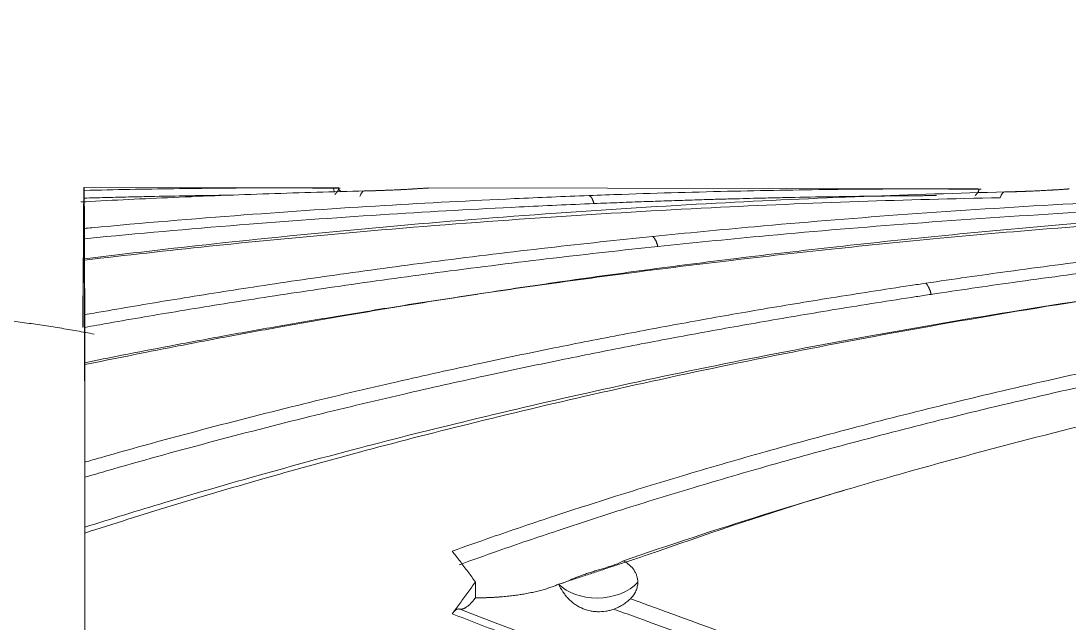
# Model space of a CAD drawing. Extents: x 16539 to 19738, y -91 to 2224.
# Drawn here: x 17703.12 to 17719.49, y 571.47 to 580.87 of the extents above; entities that cross this region are included whole.
import ezdxf

# ---------------------------------------------------------------- set-up
doc = ezdxf.new("R2010")
doc.units = 0
doc.header["$LTSCALE"] = 10
doc.header["$MEASUREMENT"] = 0
doc.layers.get('0').update_dxf_attribs({"linetype": 'CONTINUOUS'})
doc.layers.add('1', color=7, linetype='CONTINUOUS')

msp = doc.modelspace()

# ---------------------------------------------------------------- linework, layer by layer
at = {"ltscale": 0.5}
for radius, end in [(875.03, 221.60993), (890.03, 220.755974)]:
    msp.add_arc((18403.036, 1159.242), radius, 214.368521, end, dxfattribs=at)
at = {"layer": '1', "color": 7, "linetype": 'Continuous', "lineweight": 18}
for p, q in [((17707.87, 578.266), (17704.109, 578.272)), ((17717.87, 578.251), (17709.491, 578.264)), ((17710.222, 571.865), (17710.223, 572.112))]:
    msp.add_line(p, q, dxfattribs=at)
for centre, major_axis, ratio, start_param, end_param in [((17704.076, 557.272), (0.033, 21), 0.001585, 0, 0.074541), ((17704.076, 557.272), (0.033, 21), 0.001585, 6.216367, 6.283185), ((17708.22, 578.654), (0.008, -0.75), 0.34728, 5.252323, 5.35991), ((17704.076, 557.272), (0.033, 21), 0.001585, 0.146251, 0.255355), ((17704.076, 557.272), (0.033, 21), 0.001585, 6.035585, 6.136935), ((17704.076, 557.272), (-0.032, -20.25), 0.001585, 3.141593, 3.51905), ((17704.076, 557.272), (-0.032, -20.25), 0.001585, 1.570796, 3.141593), ((17704.076, 557.272), (0.033, 21), 0.001585, 0.3274, 0.438537), ((17704.076, 557.272), (0.033, 21), 0.001585, 5.844647, 5.955789), ((17704.076, 557.272), (0.033, 21), 0.001585, 5.632591, 5.763975), ((17704.076, 557.272), (0.033, 21), 0.001585, 5.445622, 5.549955)]:
    msp.add_ellipse(centre, major_axis=major_axis, ratio=ratio, start_param=start_param, end_param=end_param, dxfattribs=at)
at = {"layer": '1', "color": 7, "linetype": 'Continuous', "lineweight": 13}
for major_axis, start_param, end_param in [((0.75, 0), 3.77743, 4.710147), ((-0.75, 0), 1.568554, 2.576819)]:
    msp.add_ellipse((17712.124, 572.392), major_axis=major_axis, ratio=0.707106, start_param=start_param, end_param=end_param, dxfattribs=at)
at = {"layer": '1', "color": 7, "linetype": 'Continuous', "lineweight": 18}
for points, knots in [([(17707.87, 578.266), (17707.817, 578.267), (17707.26, 578.267), (17706.245, 578.263), (17705.046, 578.246), (17704.35, 578.231), (17704.111, 578.225)], [0, 0, 0, 0, 0.042675, 0.444396, 0.809829, 1, 1, 1, 1]), ([(17708.001, 578.266), (17708.006, 578.266), (17708.012, 578.266), (17708.022, 578.266), (17708.026, 578.266), (17708.035, 578.266), (17708.04, 578.266), (17708.048, 578.266), (17708.051, 578.266), (17708.054, 578.266)], [0, 0, 0, 0, 0.25, 0.25, 0.5, 0.5, 0.75, 0.75, 1, 1, 1, 1]), ([(17708.054, 578.266), (17708.055, 578.266), (17708.058, 578.266), (17708.061, 578.266), (17708.064, 578.265), (17708.067, 578.265), (17708.069, 578.264), (17708.072, 578.264), (17708.074, 578.263), (17708.075, 578.262), (17708.077, 578.261), (17708.079, 578.259), (17708.08, 578.258), (17708.081, 578.256), (17708.082, 578.255), (17708.082, 578.253), (17708.083, 578.251), (17708.083, 578.249), (17708.083, 578.247), (17708.083, 578.244), (17708.082, 578.242), (17708.082, 578.239), (17708.08, 578.235), (17708.078, 578.229), (17708.073, 578.22), (17708.068, 578.211), (17708.062, 578.203), (17708.057, 578.196), (17708.052, 578.191), (17708.048, 578.185), (17708.043, 578.18), (17708.038, 578.174), (17708.033, 578.169), (17708.028, 578.166), (17708.026, 578.164)], [0, 0, 0, 0, 0.022233, 0.044555, 0.066834, 0.08895, 0.110833, 0.132554, 0.154203, 0.175864, 0.197595, 0.219418, 0.241352, 0.263416, 0.285636, 0.308037, 0.330647, 0.353489, 0.376608, 0.400067, 0.423933, 0.44827, 0.473114, 0.540739, 0.607072, 0.673499, 0.741009, 0.77918, 0.81673, 0.853415, 0.889593, 0.925802, 0.962487, 1, 1, 1, 1]), ([(17708.492, 578.217), (17708.498, 578.217), (17708.51, 578.217), (17708.529, 578.217), (17708.547, 578.218), (17708.565, 578.218), (17708.584, 578.219), (17708.602, 578.219), (17708.62, 578.22), (17708.638, 578.22), (17708.655, 578.221), (17708.673, 578.222), (17708.691, 578.222), (17708.708, 578.223), (17708.725, 578.223), (17708.743, 578.224), (17708.76, 578.225), (17708.777, 578.225), (17708.794, 578.226), (17708.81, 578.227), (17708.827, 578.227), (17708.844, 578.228), (17708.86, 578.228), (17708.876, 578.229), (17708.893, 578.23), (17708.918, 578.231), (17708.952, 578.232), (17708.994, 578.234), (17709.035, 578.236), (17709.074, 578.238), (17709.112, 578.24), (17709.149, 578.242), (17709.185, 578.245), (17709.234, 578.247), (17709.292, 578.251), (17709.345, 578.254), (17709.384, 578.256), (17709.412, 578.258), (17709.431, 578.26), (17709.445, 578.261), (17709.454, 578.261), (17709.461, 578.262), (17709.468, 578.262), (17709.475, 578.263), (17709.48, 578.263), (17709.484, 578.263), (17709.487, 578.264), (17709.49, 578.264), (17709.491, 578.264), (17709.491, 578.264), (17709.491, 578.264)], [0, 0, 0, 0, 0.010715, 0.02142, 0.032117, 0.042808, 0.053495, 0.064178, 0.074861, 0.085544, 0.09623, 0.106921, 0.117618, 0.128323, 0.139037, 0.149763, 0.160503, 0.171257, 0.182029, 0.192819, 0.203629, 0.214462, 0.225318, 0.236199, 0.247108, 0.258046, 0.28784, 0.317825, 0.348051, 0.378564, 0.409411, 0.440635, 0.47228, 0.504387, 0.576021, 0.644375, 0.687656, 0.731637, 0.776474, 0.7974, 0.81817, 0.838797, 0.85929, 0.879662, 0.899924, 0.920088, 0.940165, 0.960168, 0.980109, 1, 1, 1, 1]), ([(17708.496, 578.217), (17708.502, 578.217), (17708.515, 578.217), (17708.534, 578.217), (17708.553, 578.218), (17708.572, 578.218), (17708.59, 578.219), (17708.609, 578.219), (17708.627, 578.22), (17708.645, 578.221), (17708.663, 578.221), (17708.681, 578.222), (17708.699, 578.222), (17708.737, 578.224), (17708.809, 578.226), (17708.903, 578.23), (17708.996, 578.234), (17709.069, 578.238), (17709.126, 578.241), (17709.167, 578.243), (17709.195, 578.245), (17709.211, 578.246), (17709.223, 578.247), (17709.234, 578.247), (17709.249, 578.248), (17709.268, 578.249), (17709.29, 578.251), (17709.314, 578.252), (17709.341, 578.254), (17709.37, 578.255), (17709.397, 578.257), (17709.415, 578.259), (17709.425, 578.259), (17709.43, 578.26), (17709.435, 578.26), (17709.44, 578.26), (17709.445, 578.261), (17709.451, 578.261), (17709.456, 578.261), (17709.462, 578.262), (17709.467, 578.262), (17709.472, 578.263), (17709.476, 578.263), (17709.481, 578.263), (17709.484, 578.263), (17709.487, 578.264), (17709.49, 578.264), (17709.491, 578.264), (17709.491, 578.264), (17709.491, 578.264)], [0, 0, 0, 0, 0.010963, 0.021919, 0.03287, 0.043816, 0.054757, 0.065696, 0.076631, 0.087564, 0.098496, 0.109427, 0.120358, 0.13129, 0.179942, 0.255219, 0.317881, 0.37606, 0.421253, 0.456487, 0.481764, 0.497083, 0.502442, 0.513858, 0.529064, 0.548067, 0.57087, 0.597482, 0.627907, 0.666164, 0.705712, 0.74654, 0.754771, 0.763837, 0.773737, 0.784471, 0.796041, 0.808445, 0.821684, 0.835759, 0.850668, 0.866413, 0.882993, 0.900408, 0.918657, 0.937742, 0.95766, 0.978413, 1, 1, 1, 1]), ([(17704.105, 577.803), (17704.105, 577.803), (17704.105, 577.803), (17704.105, 577.805), (17704.105, 577.813), (17704.105, 577.827), (17704.105, 577.84), (17704.105, 577.844), (17704.105, 577.854), (17704.105, 577.86), (17704.106, 577.888), (17704.106, 577.917), (17704.106, 577.968), (17704.106, 577.986), (17704.106, 578.026), (17704.106, 578.067), (17704.106, 578.113), (17704.106, 578.162), (17704.107, 578.188), (17704.107, 578.214)], [0, 0, 0, 0, 0.008706, 0.008706, 0.11885, 0.228993, 0.228993, 0.284065, 0.284065, 0.339137, 0.339137, 0.559425, 0.559425, 0.669569, 0.669569, 0.779712, 0.889856, 0.889856, 1, 1, 1, 1]), ([(17704.111, 578.225), (17704.111, 578.224), (17704.111, 578.22), (17704.111, 578.211), (17704.111, 578.208), (17704.111, 578.2), (17704.111, 578.195), (17704.112, 578.18), (17704.112, 578.168), (17704.112, 578.147), (17704.112, 578.139), (17704.112, 578.123), (17704.112, 578.114), (17704.112, 578.106)], [0, 0, 0, 0, 0.25, 0.25, 0.375, 0.375, 0.5, 0.5, 0.75, 0.75, 0.875, 0.875, 1, 1, 1, 1]), ([(17706.441, 578.151), (17706.382, 578.151), (17706.258, 578.149), (17706.086, 578.147), (17705.863, 578.144), (17705.537, 578.138), (17705.151, 578.131), (17704.764, 578.122), (17704.438, 578.114), (17704.22, 578.108), (17704.112, 578.106)], [0, 0, 0, 0, 0.075655, 0.159699, 0.22183, 0.361879, 0.579851, 0.719913, 0.859964, 1, 1, 1, 1]), ([(17704.112, 578.106), (17704.112, 578.063), (17704.112, 578.025), (17704.112, 577.973), (17704.112, 577.957), (17704.112, 577.934), (17704.112, 577.927), (17704.112, 577.913), (17704.112, 577.906), (17704.112, 577.874), (17704.112, 577.854), (17704.112, 577.834), (17704.112, 577.83), (17704.112, 577.826), (17704.112, 577.824), (17704.112, 577.823)], [0, 0, 0, 0, 0.298219, 0.298219, 0.447328, 0.447328, 0.521882, 0.521882, 0.596437, 0.596437, 0.894656, 0.894656, 0.96921, 0.96921, 1, 1, 1, 1]), ([(17704.114, 578.048), (17704.576, 578.073), (17705.536, 578.119), (17706.997, 578.176), (17707.996, 578.205), (17708.496, 578.217)], [0, 0, 0, 0, 0.316344, 0.657523, 1, 1, 1, 1]), ([(17711.994, 578.145), (17711.606, 578.131), (17710.54, 578.086), (17708.744, 577.992), (17706.543, 577.843), (17704.983, 577.713), (17704.154, 577.635), (17704.116, 577.632)], [0, 0, 0, 0, 0.147638, 0.405149, 0.683568, 0.985724, 1, 1, 1, 1]), ([(17704.118, 577.157), (17704.793, 577.24), (17706.365, 577.422), (17708.819, 577.665), (17711.432, 577.874), (17713.917, 578.028), (17716.255, 578.136), (17717.76, 578.183), (17718.496, 578.201)], [0, 0, 0, 0, 0.14126, 0.328827, 0.512763, 0.686577, 0.84676, 1, 1, 1, 1]), ([(17704.118, 577.137), (17704.766, 577.213), (17706.311, 577.385), (17708.739, 577.615), (17711.353, 577.813), (17713.838, 577.958), (17716.177, 578.056), (17717.681, 578.097), (17718.417, 578.112)], [0, 0, 0, 0, 0.13637, 0.325005, 0.509989, 0.684792, 0.845888, 1, 1, 1, 1]), ([(17704.121, 575.505), (17704.343, 575.551), (17704.812, 575.646), (17705.551, 575.792), (17706.359, 575.946), (17707.235, 576.106), (17708.187, 576.273), (17709.222, 576.445), (17710.347, 576.623), (17711.571, 576.804), (17712.9, 576.988), (17714.342, 577.172), (17715.907, 577.353), (17717.604, 577.531), (17719.447, 577.7), (17721.451, 577.857), (17723.636, 577.997), (17726.005, 578.112), (17727.647, 578.165), (17728.496, 578.185)], [0, 0, 0, 0, 0.02755, 0.058411, 0.091724, 0.127853, 0.167042, 0.209614, 0.255858, 0.30608, 0.360584, 0.419689, 0.48372, 0.553053, 0.628215, 0.709901, 0.798898, 0.896063, 1, 1, 1, 1]), ([(17704.121, 575.536), (17704.314, 575.575), (17704.755, 575.663), (17705.464, 575.8), (17706.273, 575.95), (17707.15, 576.107), (17708.103, 576.269), (17709.138, 576.437), (17710.264, 576.609), (17711.488, 576.785), (17712.818, 576.963), (17714.261, 577.141), (17715.826, 577.316), (17717.524, 577.486), (17719.367, 577.647), (17721.372, 577.796), (17723.557, 577.927), (17725.926, 578.033), (17727.568, 578.08), (17728.417, 578.097)], [0, 0, 0, 0, 0.024037, 0.055009, 0.088442, 0.124702, 0.164033, 0.206759, 0.25317, 0.303572, 0.358274, 0.417592, 0.481854, 0.551438, 0.626872, 0.708853, 0.798172, 0.895687, 1, 1, 1, 1]), ([(17704.123, 572.876), (17704.571, 573.021), (17705.482, 573.307), (17706.906, 573.728), (17708.453, 574.156), (17710.181, 574.601), (17712.111, 575.06), (17714.225, 575.518), (17716.484, 575.961), (17718.884, 576.381), (17721.466, 576.781), (17724.291, 577.158), (17727.396, 577.503), (17730.806, 577.803), (17734.539, 578.04), (17737.139, 578.137), (17738.496, 578.17)], [0, 0, 0, 0, 0.040216, 0.081716, 0.127042, 0.177701, 0.234667, 0.297247, 0.363322, 0.432438, 0.506624, 0.58805, 0.677652, 0.775652, 0.882903, 1, 1, 1, 1]), ([(17747.87, 578.204), (17746.478, 578.206), (17743.784, 578.173), (17739.909, 578.021), (17736.354, 577.789), (17733.128, 577.501), (17730.2, 577.171), (17727.541, 576.812), (17725.13, 576.435), (17722.952, 576.049), (17720.989, 575.661), (17719.213, 575.277), (17717.599, 574.897), (17716.128, 574.524), (17714.785, 574.159), (17713.559, 573.805), (17712.442, 573.463), (17711.425, 573.135), (17710.575, 572.847), (17710.064, 572.667), (17709.859, 572.593)], [0, 0, 0, 0, 0.108226, 0.209563, 0.301641, 0.385393, 0.461507, 0.530868, 0.594071, 0.651236, 0.702815, 0.749624, 0.792378, 0.831554, 0.867473, 0.900385, 0.930499, 0.958044, 0.983157, 1, 1, 1, 1]), ([(17717.87, 578.251), (17717.739, 578.251), (17717.078, 578.251), (17715.877, 578.244), (17714.221, 578.216), (17712.923, 578.179), (17712.166, 578.152), (17711.994, 578.145)], [0, 0, 0, 0, 0.066819, 0.337482, 0.613132, 0.912248, 1, 1, 1, 1]), ([(17717.421, 578.145), (17717.375, 578.145), (17717.297, 578.144), (17717.169, 578.143), (17717.014, 578.142), (17716.797, 578.14), (17716.349, 578.135), (17715.759, 578.127), (17715.218, 578.117), (17714.905, 578.11), (17714.743, 578.106), (17714.554, 578.102), (17714.337, 578.096), (17714.094, 578.09), (17713.823, 578.082), (17713.525, 578.073), (17713.201, 578.062), (17712.849, 578.05), (17712.47, 578.036), (17712.208, 578.025), (17712.073, 578.02)], [0, 0, 0, 0, 0.025961, 0.043251, 0.072204, 0.112824, 0.165115, 0.32332, 0.443402, 0.468618, 0.498918, 0.534301, 0.574766, 0.620311, 0.670932, 0.726627, 0.787389, 0.853211, 0.924085, 1, 1, 1, 1]), ([(17712.533, 572.443), (17713.257, 572.693), (17713.983, 572.931), (17715.077, 573.273), (17715.443, 573.384), (17716.175, 573.602), (17716.541, 573.708), (17717.643, 574.019), (17718.379, 574.217), (17719.856, 574.596), (17720.596, 574.776), (17721.71, 575.034), (17722.081, 575.118), (17722.825, 575.283), (17723.197, 575.363), (17724.314, 575.597), (17725.061, 575.745), (17726.556, 576.027), (17727.304, 576.161), (17728.804, 576.414), (17729.555, 576.533), (17731.809, 576.872), (17733.315, 577.071), (17735.578, 577.332), (17736.333, 577.413), (17737.844, 577.562), (17738.599, 577.631), (17740.112, 577.756), (17740.868, 577.812), (17742.382, 577.914), (17743.139, 577.959), (17745.411, 578.076), (17746.926, 578.131), (17748.442, 578.163)], [0, 0, 0, 0, 0.0625, 0.0625, 0.09375, 0.09375, 0.125, 0.125, 0.1875, 0.1875, 0.25, 0.25, 0.28125, 0.28125, 0.3125, 0.3125, 0.375, 0.375, 0.4375, 0.4375, 0.5, 0.5, 0.625, 0.625, 0.6875, 0.6875, 0.75, 0.75, 0.8125, 0.8125, 0.875, 0.875, 1, 1, 1, 1]), ([(17727.87, 578.235), (17727.437, 578.236), (17726.209, 578.233), (17724.166, 578.202), (17721.721, 578.126), (17719.265, 578.008), (17716.878, 577.853), (17714.795, 577.683), (17713.519, 577.56), (17712.989, 577.506)], [0, 0, 0, 0, 0.087041, 0.247089, 0.411197, 0.579335, 0.74205, 0.892746, 1, 1, 1, 1]), ([(17727.373, 578.129), (17727.133, 578.128), (17726.096, 578.119), (17724.245, 578.084), (17721.8, 577.999), (17719.344, 577.873), (17716.958, 577.709), (17714.875, 577.532), (17713.6, 577.406), (17713.07, 577.35)], [0, 0, 0, 0, 0.050423, 0.21689, 0.387581, 0.562462, 0.731704, 0.888444, 1, 1, 1, 1]), ([(17737.87, 578.22), (17737.229, 578.221), (17735.593, 578.213), (17733.042, 578.159), (17730.302, 578.048), (17727.798, 577.902), (17725.53, 577.731), (17723.493, 577.546), (17721.682, 577.355), (17720.057, 577.162), (17718.602, 576.971), (17717.681, 576.84), (17717.255, 576.777)], [0, 0, 0, 0, 0.092924, 0.237218, 0.37012, 0.490597, 0.600989, 0.700099, 0.787194, 0.86512, 0.937449, 1, 1, 1, 1]), ([(17737.34, 578.113), (17736.902, 578.111), (17735.469, 578.095), (17733.12, 578.037), (17730.381, 577.917), (17727.878, 577.762), (17725.61, 577.583), (17723.575, 577.391), (17721.764, 577.194), (17720.14, 576.996), (17718.686, 576.801), (17717.765, 576.667), (17717.339, 576.603)], [0, 0, 0, 0, 0.065442, 0.214108, 0.351037, 0.475163, 0.5889, 0.691013, 0.780746, 0.861033, 0.935553, 1, 1, 1, 1]), ([(17718.001, 578.25), (17718.006, 578.25), (17718.012, 578.25), (17718.022, 578.25), (17718.026, 578.25), (17718.035, 578.25), (17718.04, 578.25), (17718.048, 578.25), (17718.051, 578.25), (17718.054, 578.25)], [0, 0, 0, 0, 0.25, 0.25, 0.5, 0.5, 0.75, 0.75, 1, 1, 1, 1]), ([(17718.054, 578.25), (17718.055, 578.25), (17718.058, 578.25), (17718.061, 578.25), (17718.064, 578.25), (17718.067, 578.249), (17718.069, 578.249), (17718.071, 578.248), (17718.073, 578.247), (17718.075, 578.246), (17718.077, 578.245), (17718.078, 578.244), (17718.08, 578.242), (17718.081, 578.241), (17718.081, 578.239), (17718.082, 578.238), (17718.083, 578.236), (17718.083, 578.234), (17718.083, 578.232), (17718.083, 578.229), (17718.082, 578.227), (17718.082, 578.224), (17718.08, 578.22), (17718.078, 578.214), (17718.073, 578.205), (17718.068, 578.197), (17718.062, 578.189), (17718.057, 578.181), (17718.052, 578.175), (17718.047, 578.169), (17718.041, 578.162), (17718.034, 578.155), (17718.029, 578.15), (17718.026, 578.148)], [0, 0, 0, 0, 0.021913, 0.043926, 0.065914, 0.08776, 0.109393, 0.130875, 0.152294, 0.173733, 0.195252, 0.216873, 0.238615, 0.260495, 0.282538, 0.304769, 0.327213, 0.349895, 0.372851, 0.396145, 0.41984, 0.444002, 0.468674, 0.537188, 0.603565, 0.669094, 0.734732, 0.77577, 0.817701, 0.860273, 0.904147, 0.950354, 1, 1, 1, 1]), ([(17718.492, 578.201), (17718.498, 578.201), (17718.51, 578.201), (17718.529, 578.202), (17718.547, 578.202), (17718.565, 578.203), (17718.584, 578.203), (17718.602, 578.204), (17718.62, 578.204), (17718.638, 578.205), (17718.655, 578.205), (17718.673, 578.206), (17718.691, 578.207), (17718.708, 578.207), (17718.725, 578.208), (17718.743, 578.208), (17718.76, 578.209), (17718.777, 578.21), (17718.794, 578.21), (17718.81, 578.211), (17718.827, 578.212), (17718.844, 578.212), (17718.86, 578.213), (17718.876, 578.214), (17718.893, 578.214), (17718.918, 578.215), (17718.952, 578.217), (17718.994, 578.219), (17719.034, 578.221), (17719.074, 578.223), (17719.112, 578.225), (17719.149, 578.227), (17719.185, 578.229), (17719.234, 578.232), (17719.292, 578.235), (17719.345, 578.238), (17719.384, 578.241), (17719.412, 578.243), (17719.431, 578.244), (17719.445, 578.245), (17719.454, 578.246), (17719.461, 578.246), (17719.468, 578.247), (17719.475, 578.247), (17719.48, 578.248), (17719.484, 578.248), (17719.487, 578.248), (17719.49, 578.248), (17719.491, 578.248), (17719.491, 578.248), (17719.491, 578.248)], [0, 0, 0, 0, 0.010714, 0.021418, 0.032114, 0.042804, 0.05349, 0.064173, 0.074855, 0.085538, 0.096224, 0.106914, 0.117611, 0.128316, 0.139031, 0.149757, 0.160497, 0.171252, 0.182025, 0.192815, 0.203627, 0.21446, 0.225317, 0.2362, 0.24711, 0.258049, 0.287845, 0.317831, 0.348057, 0.378571, 0.409417, 0.440641, 0.472284, 0.504389, 0.576022, 0.644377, 0.687657, 0.731639, 0.776475, 0.797401, 0.818171, 0.838797, 0.859291, 0.879663, 0.899925, 0.920088, 0.940165, 0.960168, 0.980109, 1, 1, 1, 1]), ([(17718.496, 578.201), (17718.502, 578.201), (17718.515, 578.201), (17718.534, 578.202), (17718.553, 578.202), (17718.572, 578.203), (17718.59, 578.203), (17718.609, 578.204), (17718.627, 578.204), (17718.645, 578.205), (17718.663, 578.206), (17718.681, 578.206), (17718.699, 578.207), (17718.737, 578.208), (17718.809, 578.211), (17718.903, 578.214), (17718.996, 578.219), (17719.069, 578.222), (17719.126, 578.225), (17719.167, 578.228), (17719.195, 578.229), (17719.212, 578.23), (17719.223, 578.231), (17719.234, 578.232), (17719.249, 578.232), (17719.268, 578.234), (17719.29, 578.235), (17719.314, 578.236), (17719.341, 578.238), (17719.37, 578.24), (17719.397, 578.242), (17719.415, 578.243), (17719.425, 578.244), (17719.43, 578.244), (17719.435, 578.244), (17719.44, 578.245), (17719.445, 578.245), (17719.451, 578.245), (17719.456, 578.246), (17719.462, 578.246), (17719.467, 578.247), (17719.472, 578.247), (17719.476, 578.247), (17719.481, 578.248), (17719.484, 578.248), (17719.487, 578.248), (17719.49, 578.248), (17719.491, 578.248), (17719.491, 578.248), (17719.491, 578.248)], [0, 0, 0, 0, 0.010963, 0.021919, 0.03287, 0.043816, 0.054758, 0.065696, 0.076631, 0.087565, 0.098496, 0.109427, 0.120358, 0.13129, 0.180002, 0.25522, 0.317906, 0.37606, 0.421296, 0.456551, 0.481828, 0.497126, 0.502442, 0.513861, 0.52907, 0.548073, 0.570876, 0.597485, 0.627907, 0.666166, 0.705713, 0.74654, 0.754771, 0.763837, 0.773737, 0.784472, 0.796042, 0.808446, 0.821685, 0.83576, 0.850669, 0.866414, 0.882994, 0.900408, 0.918658, 0.937742, 0.957661, 0.978413, 1, 1, 1, 1]), ([(17704.104, 578.049), (17704.104, 578.049), (17704.104, 578.048), (17704.104, 578.046), (17704.104, 578.044), (17704.104, 578.035), (17704.104, 578.027), (17704.104, 578.012), (17704.104, 578.007), (17704.104, 577.994), (17704.104, 577.988), (17704.104, 577.981)], [0, 0, 0, 0, 0.051528, 0.051528, 0.241223, 0.241223, 0.620611, 0.620611, 0.810306, 0.810306, 1, 1, 1, 1]), ([(17704.104, 577.981), (17704.104, 577.943), (17704.104, 577.911), (17704.104, 577.872), (17704.104, 577.86), (17704.104, 577.84), (17704.105, 577.831), (17704.105, 577.81), (17704.105, 577.802), (17704.105, 577.801), (17704.105, 577.801), (17704.105, 577.801)], [0, 0, 0, 0, 0.328209, 0.328209, 0.492314, 0.492314, 0.656419, 0.656419, 0.984628, 0.984628, 1, 1, 1, 1]), ([(17704.112, 577.801), (17704.112, 577.8), (17704.112, 577.8), (17704.112, 577.804), (17704.112, 577.806), (17704.112, 577.809), (17704.112, 577.816), (17704.112, 577.831), (17704.113, 577.848), (17704.113, 577.863), (17704.113, 577.868), (17704.113, 577.879), (17704.113, 577.885), (17704.113, 577.916), (17704.113, 577.946), (17704.113, 577.981)], [0, 0, 0, 0, 0.180868, 0.180868, 0.249129, 0.249129, 0.31739, 0.453912, 0.590434, 0.590434, 0.658695, 0.658695, 0.726956, 0.726956, 1, 1, 1, 1]), ([(17704.113, 577.981), (17704.113, 577.995), (17704.113, 578.007), (17704.113, 578.022), (17704.113, 578.027), (17704.113, 578.035), (17704.113, 578.038), (17704.114, 578.047), (17704.114, 578.05), (17704.114, 578.052), (17704.114, 578.052), (17704.114, 578.051), (17704.114, 578.05), (17704.114, 578.048)], [0, 0, 0, 0, 0.25, 0.25, 0.375, 0.375, 0.5, 0.5, 0.75, 0.75, 0.875, 0.875, 1, 1, 1, 1]), ([(17712.073, 578.02), (17711.685, 578.004), (17710.62, 577.955), (17708.823, 577.855), (17706.623, 577.699), (17705.037, 577.56), (17704.181, 577.478), (17704.116, 577.471)], [0, 0, 0, 0, 0.146133, 0.401019, 0.676601, 0.975677, 1, 1, 1, 1]), ([(17704.123, 572.967), (17704.538, 573.099), (17705.419, 573.37), (17706.811, 573.775), (17708.36, 574.196), (17710.09, 574.633), (17712.022, 575.083), (17714.138, 575.532), (17716.399, 575.964), (17718.8, 576.374), (17721.383, 576.762), (17724.209, 577.127), (17727.316, 577.46), (17730.726, 577.745), (17734.46, 577.967), (17737.06, 578.054), (17738.417, 578.081)], [0, 0, 0, 0, 0.037393, 0.079015, 0.124474, 0.175282, 0.232416, 0.29518, 0.361449, 0.430769, 0.505173, 0.586838, 0.676704, 0.774993, 0.882559, 1, 1, 1, 1]), ([(17741.472, 577.947), (17740.938, 577.923), (17739.222, 577.835), (17736.434, 577.644), (17733.209, 577.345), (17730.282, 577.006), (17727.625, 576.639), (17725.216, 576.255), (17723.04, 575.863), (17721.078, 575.47), (17719.304, 575.081), (17717.692, 574.698), (17716.222, 574.321), (17714.881, 573.954), (17713.657, 573.597), (17712.541, 573.254), (17711.526, 572.924), (17710.679, 572.635), (17710.17, 572.454), (17709.966, 572.381)], [0, 0, 0, 0, 0.049991, 0.160667, 0.261337, 0.352824, 0.436195, 0.512164, 0.580875, 0.642873, 0.699136, 0.750525, 0.797614, 0.840789, 0.880348, 0.916545, 0.949653, 0.979839, 1, 1, 1, 1]), ([(17704.116, 577.632), (17704.116, 577.626), (17704.116, 577.619), (17704.116, 577.604), (17704.116, 577.599), (17704.116, 577.587), (17704.116, 577.58), (17704.116, 577.56), (17704.116, 577.545), (17704.116, 577.519), (17704.116, 577.51), (17704.116, 577.491), (17704.116, 577.481), (17704.116, 577.471)], [0, 0, 0, 0, 0.25, 0.25, 0.375, 0.375, 0.5, 0.5, 0.75, 0.75, 0.875, 0.875, 1, 1, 1, 1]), ([(17704.097, 577.137), (17704.097, 577.108), (17704.097, 577.086), (17704.097, 577.062), (17704.097, 577.055), (17704.097, 577.045), (17704.097, 577.042), (17704.098, 577.037), (17704.098, 577.04), (17704.098, 577.052), (17704.098, 577.055), (17704.098, 577.061), (17704.098, 577.065), (17704.098, 577.076), (17704.098, 577.094), (17704.098, 577.119), (17704.098, 577.139), (17704.098, 577.146), (17704.098, 577.161), (17704.099, 577.169), (17704.099, 577.21), (17704.099, 577.247), (17704.099, 577.3), (17704.099, 577.311), (17704.099, 577.334), (17704.099, 577.345), (17704.099, 577.38), (17704.099, 577.405), (17704.099, 577.48), (17704.1, 577.534), (17704.1, 577.591)], [0, 0, 0, 0, 0.125, 0.125, 0.1875, 0.1875, 0.25, 0.25, 0.375, 0.375, 0.40625, 0.40625, 0.4375, 0.4375, 0.5, 0.5625, 0.5625, 0.59375, 0.59375, 0.625, 0.625, 0.75, 0.75, 0.78125, 0.78125, 0.8125, 0.8125, 0.875, 0.875, 1, 1, 1, 1]), ([(17704.116, 577.471), (17704.116, 577.423), (17704.116, 577.378), (17704.116, 577.317), (17704.116, 577.297), (17704.116, 577.268), (17704.116, 577.259), (17704.116, 577.241), (17704.116, 577.232), (17704.116, 577.19), (17704.116, 577.161), (17704.116, 577.13), (17704.116, 577.124), (17704.117, 577.112), (17704.117, 577.107), (17704.117, 577.091), (17704.117, 577.083), (17704.117, 577.059), (17704.117, 577.049), (17704.117, 577.042), (17704.117, 577.041), (17704.117, 577.04), (17704.117, 577.039), (17704.117, 577.042), (17704.117, 577.049), (17704.117, 577.057), (17704.117, 577.06), (17704.117, 577.066), (17704.117, 577.07), (17704.117, 577.089), (17704.118, 577.11), (17704.118, 577.137)], [0, 0, 0, 0, 0.125, 0.125, 0.1875, 0.1875, 0.21875, 0.21875, 0.25, 0.25, 0.375, 0.375, 0.40625, 0.40625, 0.4375, 0.4375, 0.5, 0.5, 0.625, 0.625, 0.65625, 0.65625, 0.6875, 0.75, 0.8125, 0.8125, 0.84375, 0.84375, 0.875, 0.875, 1, 1, 1, 1]), ([(17712.989, 577.506), (17712.443, 577.451), (17711.326, 577.33), (17709.7, 577.133), (17708.166, 576.927), (17706.794, 576.726), (17705.56, 576.531), (17704.684, 576.384), (17704.217, 576.302), (17704.12, 576.285)], [0, 0, 0, 0, 0.183763, 0.376762, 0.548611, 0.702351, 0.841327, 0.966982, 1, 1, 1, 1]), ([(17713.07, 577.35), (17712.525, 577.293), (17711.408, 577.168), (17709.783, 576.966), (17708.25, 576.755), (17706.879, 576.55), (17705.646, 576.352), (17704.741, 576.198), (17704.246, 576.109), (17704.12, 576.087)], [0, 0, 0, 0, 0.181979, 0.373106, 0.543287, 0.695535, 0.833163, 0.957598, 1, 1, 1, 1]), ([(17704.097, 577.157), (17704.097, 577.164), (17704.097, 577.169), (17704.097, 577.174), (17704.097, 577.175), (17704.097, 577.175), (17704.097, 577.175), (17704.097, 577.173), (17704.097, 577.169), (17704.097, 577.159), (17704.097, 577.156), (17704.097, 577.147), (17704.097, 577.142), (17704.097, 577.137)], [0, 0, 0, 0, 0.25, 0.25, 0.375, 0.375, 0.5, 0.5, 0.75, 0.75, 0.875, 0.875, 1, 1, 1, 1]), ([(17704.118, 577.137), (17704.118, 577.147), (17704.118, 577.156), (17704.118, 577.165), (17704.118, 577.168), (17704.118, 577.172), (17704.118, 577.173), (17704.118, 577.176), (17704.118, 577.175), (17704.118, 577.171), (17704.118, 577.169), (17704.118, 577.164), (17704.118, 577.161), (17704.118, 577.157)], [0, 0, 0, 0, 0.25, 0.25, 0.375, 0.375, 0.5, 0.5, 0.75, 0.75, 0.875, 0.875, 1, 1, 1, 1]), ([(17717.255, 576.777), (17717.175, 576.765), (17716.683, 576.691), (17715.812, 576.556), (17714.664, 576.366), (17713.581, 576.175), (17712.517, 575.977), (17711.421, 575.762), (17710.244, 575.517), (17708.94, 575.229), (17707.496, 574.887), (17705.952, 574.494), (17704.814, 574.182), (17704.203, 574.006), (17704.123, 573.983)], [0, 0, 0, 0, 0.017886, 0.111342, 0.197032, 0.27776, 0.357117, 0.43894, 0.527189, 0.625661, 0.7369, 0.858399, 0.981249, 1, 1, 1, 1]), ([(17717.339, 576.603), (17717.26, 576.591), (17716.767, 576.516), (17715.897, 576.378), (17714.75, 576.184), (17713.668, 575.991), (17712.604, 575.79), (17711.509, 575.571), (17710.333, 575.324), (17709.031, 575.032), (17707.589, 574.688), (17706.046, 574.291), (17704.877, 573.968), (17704.236, 573.781), (17704.123, 573.748)], [0, 0, 0, 0, 0.017753, 0.110512, 0.195562, 0.275688, 0.354453, 0.435665, 0.523256, 0.620993, 0.731402, 0.851995, 0.973928, 1, 1, 1, 1]), ([(17704.091, 576.087), (17704.091, 576.109), (17704.091, 576.129), (17704.092, 576.159), (17704.092, 576.168), (17704.092, 576.187), (17704.092, 576.196), (17704.092, 576.221), (17704.092, 576.236), (17704.092, 576.257), (17704.092, 576.263), (17704.092, 576.275), (17704.092, 576.28), (17704.092, 576.285)], [0, 0, 0, 0, 0.25, 0.25, 0.375, 0.375, 0.5, 0.5, 0.75, 0.75, 0.875, 0.875, 1, 1, 1, 1]), ([(17704.12, 576.285), (17704.12, 576.275), (17704.12, 576.264), (17704.12, 576.244), (17704.12, 576.236), (17704.12, 576.221), (17704.12, 576.213), (17704.12, 576.187), (17704.12, 576.169), (17704.12, 576.14), (17704.12, 576.129), (17704.12, 576.108), (17704.12, 576.098), (17704.12, 576.087)], [0, 0, 0, 0, 0.25, 0.25, 0.375, 0.375, 0.5, 0.5, 0.75, 0.75, 0.875, 0.875, 1, 1, 1, 1]), ([(17704.12, 576.087), (17704.12, 576.034), (17704.12, 575.984), (17704.12, 575.913), (17704.12, 575.89), (17704.12, 575.856), (17704.12, 575.845), (17704.12, 575.823), (17704.12, 575.812), (17704.12, 575.761), (17704.12, 575.723), (17704.12, 575.68), (17704.12, 575.672), (17704.12, 575.656), (17704.12, 575.648), (17704.12, 575.626), (17704.12, 575.612), (17704.12, 575.574), (17704.12, 575.554), (17704.12, 575.534), (17704.12, 575.53), (17704.12, 575.523), (17704.12, 575.514), (17704.12, 575.504), (17704.121, 575.501), (17704.121, 575.501), (17704.121, 575.502), (17704.121, 575.509), (17704.121, 575.52), (17704.121, 575.536)], [0, 0, 0, 0, 0.125, 0.125, 0.1875, 0.1875, 0.21875, 0.21875, 0.25, 0.25, 0.375, 0.375, 0.40625, 0.40625, 0.4375, 0.4375, 0.5, 0.5, 0.625, 0.625, 0.65625, 0.65625, 0.6875, 0.75, 0.8125, 0.8125, 0.875, 0.875, 1, 1, 1, 1]), ([(17704.121, 575.536), (17704.121, 575.543), (17704.121, 575.548), (17704.121, 575.55), (17704.121, 575.551), (17704.121, 575.55), (17704.121, 575.549), (17704.121, 575.545), (17704.121, 575.54), (17704.121, 575.529), (17704.121, 575.525), (17704.121, 575.516), (17704.121, 575.51), (17704.121, 575.505)], [0, 0, 0, 0, 0.25, 0.25, 0.375, 0.375, 0.5, 0.5, 0.75, 0.75, 0.875, 0.875, 1, 1, 1, 1]), ([(17704.123, 573.983), (17704.123, 573.968), (17704.123, 573.953), (17704.123, 573.927), (17704.123, 573.918), (17704.123, 573.899), (17704.123, 573.889), (17704.123, 573.859), (17704.123, 573.838), (17704.123, 573.794), (17704.123, 573.771), (17704.123, 573.748)], [0, 0, 0, 0, 0.25, 0.25, 0.375, 0.375, 0.5, 0.5, 0.75, 0.75, 1, 1, 1, 1]), ([(17704.123, 573.748), (17704.122, 573.691), (17704.122, 573.637), (17704.122, 573.557), (17704.122, 573.531), (17704.122, 573.493), (17704.122, 573.48), (17704.122, 573.455), (17704.122, 573.442), (17704.122, 573.381), (17704.122, 573.335), (17704.122, 573.282), (17704.122, 573.271), (17704.122, 573.25), (17704.122, 573.24), (17704.122, 573.21), (17704.122, 573.191), (17704.122, 573.138), (17704.122, 573.106), (17704.122, 573.065), (17704.122, 573.052), (17704.122, 573.03), (17704.122, 573.019), (17704.122, 572.993), (17704.122, 572.98), (17704.123, 572.97), (17704.123, 572.969), (17704.123, 572.966), (17704.123, 572.966), (17704.123, 572.964), (17704.123, 572.965), (17704.123, 572.967)], [0, 0, 0, 0, 0.125, 0.125, 0.1875, 0.1875, 0.21875, 0.21875, 0.25, 0.25, 0.375, 0.375, 0.40625, 0.40625, 0.4375, 0.4375, 0.5, 0.5, 0.625, 0.625, 0.6875, 0.6875, 0.75, 0.75, 0.875, 0.875, 0.90625, 0.90625, 0.9375, 0.9375, 1, 1, 1, 1]), ([(17713.093, 572.597), (17713.948, 572.902), (17714.91, 573.223), (17715.879, 573.513), (17715.981, 573.543)], [0, 0, 0, 0, 0.895072, 1, 1, 1, 1]), ([(17704.123, 572.967), (17704.123, 572.969), (17704.123, 572.968), (17704.123, 572.963), (17704.123, 572.961), (17704.123, 572.955), (17704.123, 572.951), (17704.123, 572.94), (17704.123, 572.93), (17704.123, 572.911), (17704.123, 572.905), (17704.123, 572.891), (17704.123, 572.884), (17704.123, 572.876)], [0, 0, 0, 0, 0.25, 0.25, 0.375, 0.375, 0.5, 0.5, 0.75, 0.75, 0.875, 0.875, 1, 1, 1, 1]), ([(17711.521, 572.077), (17711.544, 572.081), (17711.57, 572.09), (17711.614, 572.107), (17711.63, 572.114), (17711.655, 572.124), (17711.664, 572.128), (17711.681, 572.136), (17711.69, 572.139), (17711.736, 572.159), (17711.776, 572.176), (17711.831, 572.197), (17711.842, 572.201), (17711.865, 572.21), (17711.899, 572.222), (17711.958, 572.243), (17712.007, 572.259), (17712.057, 572.274), (17712.082, 572.282), (17712.158, 572.305), (17712.209, 572.319), (17712.284, 572.343), (17712.309, 572.351), (17712.358, 572.367), (17712.381, 572.375), (17712.45, 572.402), (17712.494, 572.421), (17712.533, 572.443)], [0, 0, 0, 0, 0.125, 0.125, 0.1875, 0.1875, 0.21875, 0.21875, 0.25, 0.25, 0.375, 0.375, 0.40625, 0.40625, 0.4375, 0.5, 0.5625, 0.5625, 0.625, 0.625, 0.75, 0.75, 0.8125, 0.8125, 0.875, 0.875, 1, 1, 1, 1]), ([(17712.758, 572.108), (17712.758, 572.141), (17712.753, 572.172), (17712.738, 572.219), (17712.732, 572.234), (17712.721, 572.257), (17712.717, 572.265), (17712.708, 572.279), (17712.704, 572.287), (17712.68, 572.323), (17712.656, 572.35), (17712.621, 572.381), (17712.614, 572.387), (17712.599, 572.399), (17712.576, 572.417), (17712.551, 572.433), (17712.533, 572.443)], [0, 0, 0, 0, 0.25, 0.25, 0.375, 0.375, 0.4375, 0.4375, 0.5, 0.5, 0.75, 0.75, 0.8125, 0.8125, 0.875, 1, 1, 1, 1]), ([(17710.222, 571.865), (17710.232, 571.865), (17710.252, 571.865), (17710.281, 571.865), (17710.31, 571.865), (17710.337, 571.866), (17710.363, 571.866), (17710.389, 571.867), (17710.413, 571.868), (17710.437, 571.869), (17710.459, 571.87), (17710.481, 571.871), (17710.501, 571.872), (17710.521, 571.873), (17710.539, 571.874), (17710.557, 571.875), (17710.574, 571.877), (17710.589, 571.878), (17710.604, 571.879), (17710.618, 571.88), (17710.631, 571.881), (17710.672, 571.885), (17710.739, 571.891), (17710.831, 571.902), (17710.916, 571.914), (17710.986, 571.926), (17711.043, 571.937), (17711.089, 571.946), (17711.133, 571.955), (17711.176, 571.965), (17711.217, 571.975), (17711.257, 571.986), (17711.296, 571.996), (17711.332, 572.007), (17711.367, 572.019), (17711.401, 572.03), (17711.433, 572.041), (17711.464, 572.053), (17711.493, 572.065), (17711.511, 572.073), (17711.521, 572.077)], [0, 0, 0, 0, 0.022366, 0.04403, 0.064989, 0.085243, 0.10479, 0.123629, 0.14176, 0.15918, 0.17589, 0.191889, 0.207175, 0.22175, 0.235611, 0.24876, 0.261194, 0.272916, 0.283923, 0.294216, 0.303795, 0.31266, 0.386333, 0.455235, 0.519346, 0.578657, 0.615059, 0.650492, 0.684953, 0.718442, 0.750958, 0.782501, 0.81307, 0.842667, 0.871294, 0.898953, 0.925648, 0.951384, 0.976165, 1, 1, 1, 1]), ([(17711.521, 572.077), (17711.54, 572.036), (17711.562, 571.997), (17711.599, 571.942), (17711.612, 571.924), (17711.632, 571.898), (17711.639, 571.89), (17711.653, 571.873), (17711.661, 571.865), (17711.698, 571.825), (17711.73, 571.797), (17711.783, 571.759), (17711.8, 571.747), (17711.828, 571.731), (17711.838, 571.726), (17711.857, 571.716), (17711.867, 571.711), (17711.916, 571.689), (17711.956, 571.675), (17712.019, 571.66), (17712.041, 571.656), (17712.084, 571.651), (17712.106, 571.649), (17712.171, 571.647), (17712.214, 571.649), (17712.278, 571.659), (17712.3, 571.664), (17712.342, 571.675), (17712.363, 571.681), (17712.383, 571.688)], [0, 0, 0, 0, 0.125, 0.125, 0.1875, 0.1875, 0.21875, 0.21875, 0.25, 0.25, 0.375, 0.375, 0.4375, 0.4375, 0.46875, 0.46875, 0.5, 0.5, 0.625, 0.625, 0.6875, 0.6875, 0.75, 0.75, 0.875, 0.875, 0.9375, 0.9375, 1, 1, 1, 1]), ([(17712.641, 571.849), (17712.66, 571.868), (17712.693, 571.908), (17712.718, 571.95), (17712.732, 571.983), (17712.737, 571.995), (17712.744, 572.017), (17712.747, 572.028), (17712.755, 572.062), (17712.758, 572.085), (17712.758, 572.108)], [0, 0, 0, 0, 0.25, 0.5, 0.5, 0.625, 0.625, 0.75, 0.75, 1, 1, 1, 1]), ([(17712.641, 571.849), (17712.625, 571.834), (17712.607, 571.818), (17712.577, 571.794), (17712.566, 571.786), (17712.545, 571.771), (17712.534, 571.764), (17712.511, 571.749), (17712.499, 571.743), (17712.477, 571.73), (17712.465, 571.724), (17712.442, 571.712), (17712.43, 571.707), (17712.407, 571.697), (17712.395, 571.692), (17712.383, 571.688)], [0, 0, 0, 0, 0.25, 0.25, 0.375, 0.375, 0.5, 0.5, 0.625, 0.625, 0.75, 0.75, 0.875, 0.875, 1, 1, 1, 1]), ([(17709.966, 571.691), (17709.959, 571.693), (17709.952, 571.693), (17709.94, 571.689), (17709.935, 571.688), (17709.927, 571.683), (17709.922, 571.681), (17709.908, 571.671), (17709.899, 571.663), (17709.884, 571.647), (17709.879, 571.641), (17709.869, 571.629), (17709.864, 571.623), (17709.859, 571.616)], [0, 0, 0, 0, 0.25, 0.25, 0.375, 0.375, 0.5, 0.5, 0.75, 0.75, 0.875, 0.875, 1, 1, 1, 1]), ([(17709.859, 571.616), (17710.137, 571.508), (17711.053, 571.155), (17712.64, 570.545), (17714.695, 569.756), (17716.922, 568.903), (17719.372, 567.966), (17721.932, 566.99), (17723.682, 566.325), (17724.536, 566)], [0, 0, 0, 0, 0.058266, 0.191403, 0.329781, 0.481883, 0.647441, 0.828323, 1, 1, 1, 1]), ([(17748.417, 558.417), (17747.986, 558.578), (17747.115, 558.901), (17745.777, 559.398), (17744.335, 559.933), (17742.736, 560.526), (17740.952, 561.188), (17738.994, 561.913), (17736.874, 562.697), (17734.602, 563.536), (17732.205, 564.421), (17729.724, 565.336), (17727.2, 566.265), (17724.666, 567.196), (17722.154, 568.118), (17719.665, 569.03), (17717.229, 569.922), (17714.908, 570.769), (17713.308, 571.353), (17712.494, 571.648), (17712.383, 571.688)], [0, 0, 0, 0, 0.035514, 0.071595, 0.110052, 0.154084, 0.203126, 0.256953, 0.315308, 0.377938, 0.444419, 0.513426, 0.583427, 0.653985, 0.724467, 0.793395, 0.862936, 0.930107, 0.990474, 1, 1, 1, 1])]:
    msp.add_open_spline(points, degree=3, knots=knots, dxfattribs=at)
for points, degree in [([(17708.107, 578.259), (17707.679, 578.263)], 1), ([(17708.054, 578.266), (17707.993, 578.266), (17707.932, 578.266), (17707.87, 578.266)], 3), ([(17708.12, 578.202), (17708.102, 578.224), (17708.086, 578.247), (17708.071, 578.272)], 3), ([(17717.421, 578.249), (17717.614, 578.25), (17717.807, 578.25), (17718.001, 578.25)], 3), ([(17717.674, 578.247), (17717.52, 578.248)], 1), ([(17718.119, 578.244), (17717.674, 578.247)], 1), ([(17718.054, 578.25), (17717.993, 578.251), (17717.931, 578.251), (17717.87, 578.251)], 3), ([(17704.14, 578.049), (17704.058, 578.046)], 1), ([(17704.268, 575.982), (17703.178, 576.192), (17702.041, 576.28)], 2), ([(17709.859, 572.593), (17709.9, 572.541), (17709.981, 572.435), (17710.102, 572.275), (17710.183, 572.166), (17710.223, 572.112)], 3), ([(17711.563, 572.091), (17713.093, 572.597)], 1), ([(17710.223, 572.112), (17710.183, 572.058), (17710.102, 571.949), (17709.981, 571.783), (17709.9, 571.672), (17709.859, 571.616)], 3)]:
    msp.add_open_spline(points, degree=degree, dxfattribs=at)
at = {"layer": '1', "color": 7, "linetype": 'Continuous', "lineweight": 13}
for points, knots in [([(17708.417, 578.128), (17708.422, 578.142), (17708.427, 578.156), (17708.439, 578.18), (17708.446, 578.19), (17708.46, 578.205), (17708.467, 578.211), (17708.481, 578.217), (17708.489, 578.218), (17708.496, 578.217)], [0, 0, 0, 0, 0.25, 0.25, 0.5, 0.5, 0.75, 0.75, 1, 1, 1, 1]), ([(17718.417, 578.112), (17718.422, 578.127), (17718.427, 578.141), (17718.439, 578.164), (17718.446, 578.174), (17718.46, 578.19), (17718.467, 578.195), (17718.481, 578.201), (17718.489, 578.202), (17718.496, 578.201)], [0, 0, 0, 0, 0.25, 0.25, 0.5, 0.5, 0.75, 0.75, 1, 1, 1, 1]), ([(17748.496, 558.637), (17746.983, 559.202), (17745.47, 559.766), (17742.445, 560.891), (17740.934, 561.453), (17737.913, 562.574), (17736.405, 563.133), (17733.392, 564.247), (17731.888, 564.803), (17728.887, 565.91), (17727.39, 566.461), (17724.404, 567.558), (17722.915, 568.104), (17720.693, 568.917), (17719.953, 569.188), (17718.478, 569.726), (17717.743, 569.995), (17716.276, 570.529), (17715.545, 570.795), (17714.088, 571.324), (17713.363, 571.588), (17712.641, 571.849)], [0, 0, 0, 0, 0.125, 0.125, 0.25, 0.25, 0.375, 0.375, 0.5, 0.5, 0.625, 0.625, 0.75, 0.75, 0.8125, 0.8125, 0.875, 0.875, 0.9375, 0.9375, 1, 1, 1, 1]), ([(17709.966, 571.691), (17712.11, 570.875), (17714.422, 569.998), (17719.328, 568.142), (17721.921, 567.164), (17724.622, 566.148)], [0, 0, 0, 0, 0.5, 0.5, 1, 1, 1, 1])]:
    msp.add_open_spline(points, degree=3, knots=knots, dxfattribs=at)
for points, weights in [([(17712.073, 578.02), (17712.053, 578.092), (17712.025, 578.136), (17711.994, 578.145)], [1.04739404599, 0.984200028328, 0.984201984732, 1.0473999152]), ([(17713.07, 577.35), (17713.049, 577.429), (17713.021, 577.484), (17712.989, 577.506)], [1.04736188244, 0.984208992173, 0.984212706072, 1.04737302414]), ([(17717.339, 576.603), (17717.317, 576.685), (17717.288, 576.746), (17717.255, 576.777)], [1.04735354654, 0.984213668999, 0.984215484538, 1.04735899316])]:
    msp.add_rational_spline(points, weights, degree=3, dxfattribs=at)
at = {"layer": '1', "color": 7, "linetype": 'Continuous', "lineweight": 18}
msp.add_rational_spline([(17710.222, 571.865), (17710.12, 571.727), (17710.03, 571.671), (17709.966, 571.691)], [1.00056496862, 1.00758931097, 1.08011470585, 1.21814115324], degree=3, dxfattribs=at)

doc.saveas('drawing.dxf')
